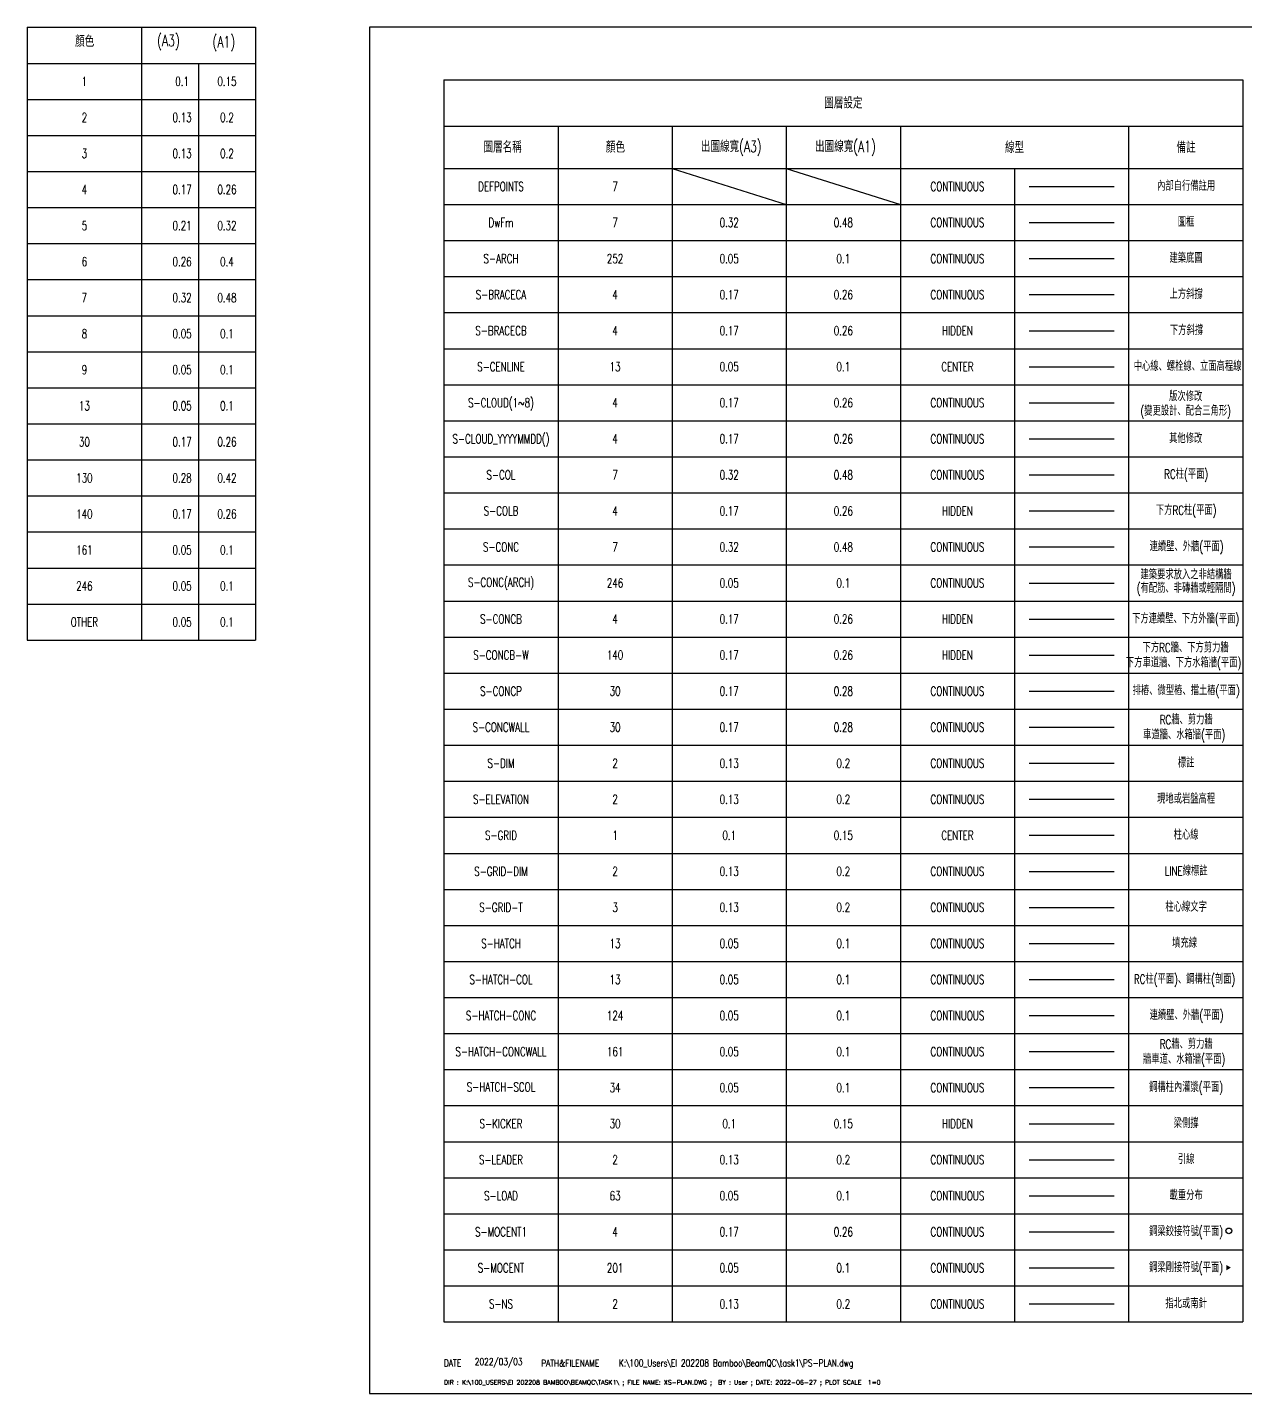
# Model space of a CAD drawing. Header units: millimetres. Extents: x -3377 to 119122, y -22007 to 15479.
# Drawn here: x -1830 to -1295, y 7760 to 8360 of the extents above; entities that cross this region are included whole.
import ezdxf
from ezdxf.enums import TextEntityAlignment as Align

# ---------------------------------------------------------------- set-up
doc = ezdxf.new("R2010")
doc.units = ezdxf.units.MM
doc.header["$LTSCALE"] = 150
doc.header["$MEASUREMENT"] = 0
doc.linetypes.add('CENTER', pattern=[2, 1.25, -0.25, 0.25, -0.25])
doc.linetypes.add('HIDDEN', pattern=[0.375, 0.25, -0.125])
doc.layers.get('0').update_dxf_attribs({"plot": 0})
for name, color, linetype in [('A-TITLE', 1, 'Continuous'), ('DMARK', 3, 'Continuous'), ('DwFm', 7, 'Continuous'), ('S-BRACECA', 4, 'Continuous'), ('S-BRACECB', 4, 'HIDDEN'), ('S-CENLINE', 13, 'CENTER'), ('S-CLOUD', 4, 'Continuous'), ('S-COL', 7, 'Continuous'), ('S-COLB', 4, 'HIDDEN'), ('S-CONC', 7, 'Continuous'), ('S-CONC(ARCH)', 246, 'Continuous'), ('S-CONCB', 4, 'HIDDEN'), ('S-CONCB-W', 140, 'HIDDEN'), ('S-CONCP', 30, 'Continuous'), ('S-CONCWALL', 30, 'Continuous'), ('S-DIM', 2, 'Continuous'), ('S-ELEVATION', 2, 'Continuous'), ('S-GRID', 1, 'CENTER'), ('S-GRID-DIM', 2, 'Continuous'), ('S-GRID-T', 3, 'Continuous'), ('S-HATCH', 13, 'Continuous'), ('S-HATCH-COL', 13, 'Continuous'), ('S-HATCH-CONC', 124, 'Continuous'), ('S-HATCH-CONCWALL', 161, 'Continuous'), ('S-HATCH-SCOL', 34, 'Continuous'), ('S-KICKER', 30, 'HIDDEN'), ('S-LEADER', 2, 'Continuous'), ('S-LOAD', 63, 'Continuous'), ('S-MOCENT1', 4, 'Continuous'), ('s-mocnet', 201, 'Continuous'), ('S-MOCNET1', 4, 'Continuous'), ('S-NS', 2, 'Continuous')]:
    doc.layers.add(name, color=color, linetype=linetype)
doc.layers.add('S-ARCH', color=252, linetype='Continuous', plot=False)
doc.styles.add('CS4', font='romans.shx', dxfattribs={"width": 0.7, "height": 45, "bigfont": 'lsp.shx'})
doc.styles.add('DMARK', font='romans.shx', dxfattribs={"height": 2, "bigfont": 'chineset.shx'})
doc.styles.add('LSP', font='SIMPLEX.shx', dxfattribs={"width": 0.8, "bigfont": 'lsp.shx'})

# ---------------------------------------------------------------- blocks, each defined once
blk = doc.blocks.new('QW1')
at = {"layer": 's-mocnet'}
blk.add_solid([(204, 0), (0, -118), (0, 118)], dxfattribs=at)
blk = doc.blocks.new('QW3a')
at = {"layer": 'S-MOCNET1'}
blk.add_circle((-100, 0), 100, dxfattribs=at)

msp = doc.modelspace()

# ---------------------------------------------------------------- linework, layer by layer
for p, q in [((-1830.23, 8360.14), (-1830.23, 8344.31)), ((-1830.23, 8360.14), (-1780.11, 8360.14)), ((-1780.11, 8360.14), (-1780.11, 8344.31)), ((-1780.11, 8360.14), (-1755.06, 8360.14)), ((-1755.06, 8360.14), (-1730, 8360.14)), ((-1730, 8360.14), (-1730, 8344.31)), ((-1830.23, 8344.31), (-1780.11, 8344.31)), ((-1830.23, 8344.31), (-1830.23, 8328.48)), ((-1780.11, 8344.31), (-1755.06, 8344.31)), ((-1780.11, 8344.31), (-1780.11, 8328.48)), ((-1755.06, 8344.31), (-1730, 8344.31)), ((-1755.06, 8344.31), (-1755.06, 8091.05)), ((-1755.06, 8344.31), (-1755.06, 8091.05)), ((-1730, 8344.31), (-1730, 8328.48)), ((-1647.27, 8337.12), (-1296.47, 8337.12)), ((-1647.27, 8337.12), (-1647.27, 7791.64)), ((-1296.47, 8337.12), (-1296.47, 7791.64)), ((-1830.23, 8328.48), (-1830.23, 8312.65)), ((-1830.23, 8328.48), (-1780.11, 8328.48)), ((-1780.11, 8328.48), (-1780.11, 8312.65)), ((-1780.11, 8328.48), (-1755.06, 8328.48)), ((-1755.06, 8328.48), (-1730, 8328.48)), ((-1730, 8328.48), (-1730, 8312.65)), ((-1647.27, 8316.79), (-1296.47, 8316.79)), ((-1597.16, 8316.79), (-1597.16, 7791.64)), ((-1547.04, 8316.79), (-1547.04, 7791.64)), ((-1496.93, 8316.79), (-1496.93, 7791.64)), ((-1446.81, 8316.79), (-1446.81, 7791.64)), ((-1346.58, 8316.79), (-1346.58, 7791.64)), ((-1830.23, 8312.65), (-1780.11, 8312.65)), ((-1830.23, 8312.65), (-1830.23, 8296.82)), ((-1780.11, 8312.65), (-1755.06, 8312.65)), ((-1780.11, 8312.65), (-1780.11, 8296.82)), ((-1755.06, 8312.65), (-1730, 8312.65)), ((-1730, 8312.65), (-1730, 8296.82)), ((-1647.27, 8298.16), (-1296.47, 8298.16)), ((-1547.04, 8298.16), (-1496.93, 8282.33)), ((-1496.93, 8298.16), (-1446.81, 8282.33)), ((-1396.7, 8298.16), (-1396.7, 7791.64)), ((-1830.23, 8296.82), (-1780.11, 8296.82)), ((-1830.23, 8296.82), (-1830.23, 8280.99)), ((-1780.11, 8296.82), (-1755.06, 8296.82)), ((-1780.11, 8296.82), (-1780.11, 8280.99)), ((-1755.06, 8296.82), (-1730, 8296.82)), ((-1730, 8296.82), (-1730, 8280.99)), ((-1390.3, 8290.24), (-1352.98, 8290.24)), ((-1830.23, 8280.99), (-1780.11, 8280.99)), ((-1830.23, 8280.99), (-1830.23, 8265.16)), ((-1780.11, 8280.99), (-1755.06, 8280.99)), ((-1780.11, 8280.99), (-1780.11, 8265.16)), ((-1755.06, 8280.99), (-1730, 8280.99)), ((-1730, 8280.99), (-1730, 8265.16)), ((-1647.27, 8282.33), (-1296.47, 8282.33)), ((-1830.23, 8265.16), (-1780.11, 8265.16)), ((-1830.23, 8265.16), (-1830.23, 8249.33)), ((-1780.11, 8265.16), (-1755.06, 8265.16)), ((-1780.11, 8265.16), (-1780.11, 8249.33)), ((-1755.06, 8265.16), (-1730, 8265.16)), ((-1730, 8265.16), (-1730, 8249.33)), ((-1647.27, 8266.5), (-1296.47, 8266.5)), ((-1647.27, 8250.67), (-1296.47, 8250.67)), ((-1830.23, 8249.33), (-1780.11, 8249.33)), ((-1830.23, 8249.33), (-1830.23, 8233.51)), ((-1780.11, 8249.33), (-1755.06, 8249.33)), ((-1780.11, 8249.33), (-1780.11, 8233.51)), ((-1755.06, 8249.33), (-1730, 8249.33)), ((-1730, 8249.33), (-1730, 8233.51)), ((-1830.23, 8233.51), (-1780.11, 8233.51)), ((-1830.23, 8233.51), (-1830.23, 8217.68)), ((-1780.11, 8233.51), (-1755.06, 8233.51)), ((-1780.11, 8233.51), (-1780.11, 8217.68)), ((-1755.06, 8233.51), (-1730, 8233.51)), ((-1730, 8233.51), (-1730, 8217.68)), ((-1647.27, 8234.84), (-1296.47, 8234.84)), ((-1830.23, 8217.68), (-1780.11, 8217.68)), ((-1830.23, 8217.68), (-1830.23, 8201.85)), ((-1780.11, 8217.68), (-1755.06, 8217.68)), ((-1780.11, 8217.68), (-1780.11, 8201.85)), ((-1755.06, 8217.68), (-1730, 8217.68)), ((-1730, 8217.68), (-1730, 8201.85)), ((-1647.27, 8219.01), (-1296.47, 8219.01)), ((-1647.27, 8203.18), (-1296.47, 8203.18)), ((-1830.23, 8201.85), (-1780.11, 8201.85)), ((-1830.23, 8201.85), (-1830.23, 8186.02)), ((-1780.11, 8201.85), (-1755.06, 8201.85)), ((-1780.11, 8201.85), (-1780.11, 8186.02)), ((-1755.06, 8201.85), (-1730, 8201.85)), ((-1730, 8201.85), (-1730, 8186.02)), ((-1830.23, 8186.02), (-1780.11, 8186.02)), ((-1830.23, 8186.02), (-1830.23, 8122.7)), ((-1780.11, 8186.02), (-1755.06, 8186.02)), ((-1780.11, 8186.02), (-1780.11, 8122.7)), ((-1755.06, 8186.02), (-1730, 8186.02)), ((-1730, 8186.02), (-1730, 8122.7)), ((-1647.27, 8187.35), (-1296.47, 8187.35)), ((-1830.23, 8170.19), (-1780.11, 8170.19)), ((-1780.11, 8170.19), (-1755.06, 8170.19)), ((-1755.06, 8170.19), (-1730, 8170.19)), ((-1647.27, 8171.53), (-1296.47, 8171.53)), ((-1830.23, 8154.36), (-1780.11, 8154.36)), ((-1780.11, 8154.36), (-1755.06, 8154.36)), ((-1755.06, 8154.36), (-1730, 8154.36)), ((-1647.27, 8155.7), (-1296.47, 8155.7)), ((-1830.23, 8138.53), (-1780.11, 8138.53)), ((-1830.23, 8138.53), (-1830.23, 8106.88)), ((-1780.11, 8138.53), (-1755.06, 8138.53)), ((-1780.11, 8138.53), (-1780.11, 8106.88)), ((-1755.06, 8138.53), (-1730, 8138.53)), ((-1730, 8138.53), (-1730, 8106.88)), ((-1647.27, 8139.87), (-1296.47, 8139.87)), ((-1647.27, 8124.04), (-1296.47, 8124.04)), ((-1830.23, 8122.7), (-1780.11, 8122.7)), ((-1830.23, 8122.7), (-1830.23, 8106.88)), ((-1780.11, 8122.7), (-1755.06, 8122.7)), ((-1780.11, 8122.7), (-1780.11, 8106.88)), ((-1755.06, 8122.7), (-1730, 8122.7)), ((-1730, 8122.7), (-1730, 8106.88)), ((-1830.23, 8106.88), (-1780.11, 8106.88)), ((-1830.23, 8106.88), (-1780.11, 8106.88)), ((-1830.23, 8106.88), (-1830.23, 8091.05)), ((-1830.23, 8106.88), (-1780.11, 8106.88)), ((-1780.11, 8106.88), (-1755.06, 8106.88)), ((-1780.11, 8106.88), (-1755.06, 8106.88)), ((-1780.11, 8106.88), (-1780.11, 8091.05)), ((-1780.11, 8106.88), (-1755.06, 8106.88)), ((-1755.06, 8106.88), (-1730, 8106.88)), ((-1755.06, 8106.88), (-1730, 8106.88)), ((-1755.06, 8106.88), (-1730, 8106.88)), ((-1730, 8106.88), (-1730, 8091.05)), ((-1647.27, 8108.21), (-1296.47, 8108.21)), ((-1830.23, 8091.05), (-1780.11, 8091.05)), ((-1780.11, 8091.05), (-1755.06, 8091.05)), ((-1755.06, 8091.05), (-1730, 8091.05)), ((-1647.27, 8092.38), (-1296.47, 8092.38)), ((-1647.27, 8076.55), (-1296.47, 8076.55)), ((-1647.27, 8060.72), (-1296.47, 8060.72)), ((-1647.27, 8044.9), (-1296.47, 8044.9)), ((-1647.27, 8029.07), (-1296.47, 8029.07)), ((-1647.27, 8013.24), (-1296.47, 8013.24)), ((-1647.27, 7997.41), (-1296.47, 7997.41)), ((-1647.27, 7981.58), (-1296.47, 7981.58)), ((-1647.27, 7965.75), (-1296.47, 7965.75)), ((-1647.27, 7949.92), (-1296.47, 7949.92)), ((-1647.27, 7934.09), (-1296.47, 7934.09)), ((-1647.27, 7918.27), (-1296.47, 7918.27)), ((-1647.27, 7902.44), (-1296.47, 7902.44)), ((-1647.27, 7886.61), (-1296.47, 7886.61)), ((-1647.27, 7870.78), (-1296.47, 7870.78)), ((-1647.27, 7854.95), (-1296.47, 7854.95)), ((-1647.27, 7839.12), (-1296.47, 7839.12)), ((-1647.27, 7823.29), (-1296.47, 7823.29)), ((-1647.27, 7807.46), (-1296.47, 7807.46)), ((-1647.27, 7791.64), (-1296.47, 7791.64))]:
    msp.add_line(p, q)
at = {"layer": 'DEFPOINTS'}
msp.add_lwpolyline([(-1680, 7760.14), (-840, 7760.14), (-840, 8360.14), (-1680, 8360.14)], close=True, dxfattribs=at)
at = {"layer": 'DwFm'}
msp.add_line((-1390.3, 8274.41), (-1352.98, 8274.41), dxfattribs=at)
at = {"layer": 'S-ARCH'}
msp.add_line((-1390.3, 8258.58), (-1352.98, 8258.58), dxfattribs=at)
at = {"layer": 'S-BRACECA'}
msp.add_line((-1390.3, 8242.75), (-1352.98, 8242.75), dxfattribs=at)
at = {"layer": 'S-BRACECB'}
msp.add_line((-1390.3, 8226.93), (-1352.98, 8226.93), dxfattribs=at)
at = {"layer": 'S-CENLINE'}
msp.add_line((-1390.3, 8211.1), (-1352.98, 8211.1), dxfattribs=at)
at = {"layer": 'S-CLOUD'}
for p, q in [((-1390.3, 8195.27), (-1352.98, 8195.27)), ((-1390.3, 8179.44), (-1352.98, 8179.44))]:
    msp.add_line(p, q, dxfattribs=at)
at = {"layer": 'S-COL'}
msp.add_line((-1390.3, 8163.61), (-1352.98, 8163.61), dxfattribs=at)
at = {"layer": 'S-COLB'}
msp.add_line((-1390.3, 8147.78), (-1352.98, 8147.78), dxfattribs=at)
at = {"layer": 'S-CONC'}
msp.add_line((-1390.3, 8131.95), (-1352.98, 8131.95), dxfattribs=at)
at = {"layer": 'S-CONC(ARCH)'}
msp.add_line((-1390.3, 8116.12), (-1352.98, 8116.12), dxfattribs=at)
at = {"layer": 'S-CONCB'}
msp.add_line((-1390.3, 8100.3), (-1352.98, 8100.3), dxfattribs=at)
at = {"layer": 'S-CONCB-W'}
msp.add_line((-1390.3, 8084.47), (-1352.98, 8084.47), dxfattribs=at)
at = {"layer": 'S-CONCP'}
msp.add_line((-1390.3, 8068.64), (-1352.98, 8068.64), dxfattribs=at)
at = {"layer": 'S-CONCWALL'}
msp.add_line((-1390.3, 8052.81), (-1352.98, 8052.81), dxfattribs=at)
at = {"layer": 'S-DIM'}
msp.add_line((-1390.3, 8036.98), (-1352.98, 8036.98), dxfattribs=at)
at = {"layer": 'S-ELEVATION'}
msp.add_line((-1390.3, 8021.15), (-1352.98, 8021.15), dxfattribs=at)
at = {"layer": 'S-GRID'}
msp.add_line((-1390.3, 8005.32), (-1352.98, 8005.32), dxfattribs=at)
at = {"layer": 'S-GRID-DIM'}
msp.add_line((-1390.3, 7989.49), (-1352.98, 7989.49), dxfattribs=at)
at = {"layer": 'S-GRID-T'}
msp.add_line((-1390.3, 7973.67), (-1352.98, 7973.67), dxfattribs=at)
at = {"layer": 'S-HATCH'}
msp.add_line((-1390.3, 7957.84), (-1352.98, 7957.84), dxfattribs=at)
at = {"layer": 'S-HATCH-COL'}
msp.add_line((-1390.3, 7942.01), (-1352.98, 7942.01), dxfattribs=at)
at = {"layer": 'S-HATCH-CONC', "color": 124}
msp.add_line((-1390.3, 7926.18), (-1352.98, 7926.18), dxfattribs=at)
at = {"layer": 'S-HATCH-CONCWALL'}
msp.add_line((-1390.3, 7910.35), (-1352.98, 7910.35), dxfattribs=at)
at = {"layer": 'S-HATCH-SCOL'}
msp.add_line((-1390.3, 7894.52), (-1352.98, 7894.52), dxfattribs=at)
at = {"layer": 'S-KICKER'}
msp.add_line((-1390.3, 7878.69), (-1352.98, 7878.69), dxfattribs=at)
at = {"layer": 'S-LEADER'}
msp.add_line((-1390.3, 7862.86), (-1352.98, 7862.86), dxfattribs=at)
at = {"layer": 'S-LOAD'}
msp.add_line((-1390.3, 7847.04), (-1352.98, 7847.04), dxfattribs=at)
at = {"layer": 'S-MOCENT1'}
msp.add_line((-1390.3, 7831.21), (-1352.98, 7831.21), dxfattribs=at)
at = {"layer": 's-mocnet'}
msp.add_line((-1390.3, 7815.38), (-1352.98, 7815.38), dxfattribs=at)
at = {"layer": 'S-NS'}
msp.add_line((-1390.3, 7799.55), (-1352.98, 7799.55), dxfattribs=at)

# ---------------------------------------------------------------- block references
at = {"layer": 'S-MOCENT1', "xscale": 0.01250000000004547, "yscale": 0.01250000000004547, "zscale": 0.01250000000004547}
msp.add_blockref('QW3a', (-1301.32, 7831.62), dxfattribs=at)
at = {"layer": 's-mocnet', "xscale": 0.009999999999990905, "yscale": 0.009999999999990905, "zscale": 0.009999999999990905}
msp.add_blockref('QW1', (-1303.68, 7815.47), dxfattribs=at)

# ---------------------------------------------------------------- texts
at = {"style": 'CS4', "width": 0.7}
for s, height, p in [('顏色', 5, (-1805.02, 8354.05)), ('(A3)', 5, (-1768.24, 8354.3)), ('(A1)', 5, (-1743.93, 8353.8)), ('圖層設定', 5, (-1471.87, 8326.96)), ('圖層名稱', 5, (-1621.49, 8307.57)), ('顏色', 5, (-1571.94, 8307.58)), ('出圖線寬(A3)', 5, (-1521.07, 8307.83)), ('出圖線寬(A1)', 5, (-1470.95, 8307.83)), ('線型', 5, (-1396.65, 8307.44)), ('備註', 5, (-1321.37, 8307.44)), ('DEFPOINTS', 4, (-1622.21, 8290.24)), ('7', 4, (-1572.1, 8290.24)), ('CONTINUOUS', 4, (-1421.76, 8290.24)), ('內部自行備註用', 4, (-1321.33, 8290.4)), ('7', 4, (-1805.17, 8241.42)), ('0.32', 4, (-1762.26, 8241.42)), ('0.48', 4, (-1742.56, 8241.42)), ('OTHER', 4, (-1805.17, 8098.96)), ('0.05', 4, (-1762.26, 8098.96)), ('0.1', 4, (-1742.56, 8098.96))]:
    msp.add_text(s, height=height, dxfattribs=at).set_placement(p, align=Align.MIDDLE_CENTER)
at = {"color": 1, "style": 'CS4', "width": 0.7}
for s, p in [('1', (-1805.17, 8336.39)), ('0.1', (-1762.26, 8336.39)), ('0.15', (-1742.56, 8336.39)), ('0.2', (-1742.56, 8320.56)), ('0.2', (-1742.56, 8304.73)), ('0.26', (-1742.56, 8288.91))]:
    msp.add_text(s, height=4, dxfattribs=at).set_placement(p, align=Align.MIDDLE_CENTER)
at = {"color": 2, "style": 'CS4', "width": 0.7}
for s, p in [('2', (-1805.17, 8320.56)), ('0.13', (-1762.26, 8320.56))]:
    msp.add_text(s, height=4, dxfattribs=at).set_placement(p, align=Align.MIDDLE_CENTER)
at = {"color": 3, "style": 'CS4', "width": 0.7}
for s, p in [('3', (-1805.17, 8304.73)), ('0.13', (-1762.26, 8304.73))]:
    msp.add_text(s, height=4, dxfattribs=at).set_placement(p, align=Align.MIDDLE_CENTER)
at = {"color": 4, "style": 'CS4', "width": 0.7}
for s, p in [('4', (-1805.17, 8288.91)), ('0.17', (-1762.26, 8288.91))]:
    msp.add_text(s, height=4, dxfattribs=at).set_placement(p, align=Align.MIDDLE_CENTER)
at = {"color": 5, "style": 'CS4', "width": 0.7}
for s, p in [('5', (-1805.17, 8273.08)), ('0.21', (-1762.26, 8273.08)), ('0.32', (-1742.56, 8273.08))]:
    msp.add_text(s, height=4, dxfattribs=at).set_placement(p, align=Align.MIDDLE_CENTER)
at = {"color": 6, "style": 'CS4', "width": 0.7}
for s, p in [('6', (-1805.17, 8257.25)), ('0.26', (-1762.26, 8257.25)), ('0.4', (-1742.56, 8257.25))]:
    msp.add_text(s, height=4, dxfattribs=at).set_placement(p, align=Align.MIDDLE_CENTER)
at = {"color": 8, "style": 'CS4', "width": 0.7}
for s, p in [('8', (-1805.17, 8225.59)), ('0.05', (-1762.26, 8225.59)), ('0.1', (-1742.56, 8225.59))]:
    msp.add_text(s, height=4, dxfattribs=at).set_placement(p, align=Align.MIDDLE_CENTER)
at = {"color": 9, "style": 'CS4', "width": 0.7}
for s, p in [('9', (-1805.17, 8209.76)), ('0.05', (-1762.26, 8209.76)), ('0.1', (-1742.56, 8209.76))]:
    msp.add_text(s, height=4, dxfattribs=at).set_placement(p, align=Align.MIDDLE_CENTER)
at = {"color": 13, "style": 'CS4', "width": 0.7}
for s, p in [('13', (-1805.17, 8193.93)), ('0.05', (-1762.26, 8193.93)), ('0.1', (-1742.56, 8193.93))]:
    msp.add_text(s, height=4, dxfattribs=at).set_placement(p, align=Align.MIDDLE_CENTER)
at = {"color": 30, "style": 'CS4', "width": 0.7}
for s, p in [('30', (-1805.17, 8178.1)), ('0.17', (-1762.26, 8178.1)), ('0.26', (-1742.56, 8178.1))]:
    msp.add_text(s, height=4, dxfattribs=at).set_placement(p, align=Align.MIDDLE_CENTER)
at = {"color": 130, "style": 'CS4', "width": 0.7}
for s, p in [('130', (-1805.17, 8162.28)), ('0.28', (-1762.26, 8162.28)), ('0.42', (-1742.56, 8162.28))]:
    msp.add_text(s, height=4, dxfattribs=at).set_placement(p, align=Align.MIDDLE_CENTER)
at = {"color": 140, "style": 'CS4', "width": 0.7}
for s, p in [('140', (-1805.17, 8146.45)), ('0.17', (-1762.26, 8146.45)), ('0.26', (-1742.56, 8146.45))]:
    msp.add_text(s, height=4, dxfattribs=at).set_placement(p, align=Align.MIDDLE_CENTER)
at = {"color": 161, "style": 'CS4', "width": 0.7}
for s, p in [('161', (-1805.17, 8130.62)), ('0.05', (-1762.26, 8130.62)), ('0.1', (-1742.56, 8130.62))]:
    msp.add_text(s, height=4, dxfattribs=at).set_placement(p, align=Align.MIDDLE_CENTER)
at = {"color": 246, "style": 'CS4', "width": 0.7}
for s, p in [('246', (-1805.17, 8114.79)), ('0.05', (-1762.26, 8114.79)), ('0.1', (-1742.56, 8114.79))]:
    msp.add_text(s, height=4, dxfattribs=at).set_placement(p, align=Align.MIDDLE_CENTER)
at = {"layer": 'A-TITLE', "color": 3, "style": 'LSP', "width": 0.8}
for s, p in [('DATE', (-1647.27, 7772.11)), ('PATH&FILENAME', (-1604.58, 7772.03))]:
    msp.add_text(s, height=3, dxfattribs=at).set_placement(p)
at = {"layer": 'A-TITLE', "color": 3, "char_height": 3, "attachment_point": 1, "style": 'LSP'}
for s, insert in [('2022/03/03', (-1633.72, 7775.66)), ('K:\\\\100_Users\\\\EI 202208 Bamboo\\\\BeamQC\\\\task1\\\\XS-PLAN.dwg', (-1570.45, 7775.12))]:
    msp.add_mtext(s, dxfattribs=dict(at, insert=insert))
at = {"layer": 'DMARK', "style": 'DMARK'}
msp.add_text('DIR : K:\\100_USERS\\EI 202208 BAMBOO\\BEAMQC\\TASK1\\ ; FILE NAME: XS-PLAN.DWG ;  BY : User ; DATE: 2022-06-27 ; PLOT SCALE  1=0', height=2, dxfattribs=at).set_placement((-1647.27, 7764.11))
at = {"layer": 'DwFm', "style": 'CS4', "width": 0.7}
for s, p in [('DwFm', (-1622.21, 8274.41)), ('7', (-1572.1, 8274.41)), ('0.32', (-1521.99, 8274.41)), ('0.48', (-1471.87, 8274.41)), ('CONTINUOUS', (-1421.76, 8274.41)), ('圖框', (-1321.33, 8274.57))]:
    msp.add_text(s, height=4, dxfattribs=at).set_placement(p, align=Align.MIDDLE_CENTER)
at = {"layer": 'S-ARCH', "style": 'CS4', "width": 0.7}
for s, p in [('S-ARCH', (-1622.21, 8258.58)), ('252', (-1572.1, 8258.58)), ('0.05', (-1521.99, 8258.58)), ('0.1', (-1471.87, 8258.58)), ('CONTINUOUS', (-1421.76, 8258.58)), ('建築底圖', (-1321.33, 8258.74))]:
    msp.add_text(s, height=4, dxfattribs=at).set_placement(p, align=Align.MIDDLE_CENTER)
at = {"layer": 'S-BRACECA', "style": 'CS4', "width": 0.7}
for s, p in [('S-BRACECA', (-1622.21, 8242.75)), ('4', (-1572.1, 8242.75)), ('0.17', (-1521.99, 8242.75)), ('0.26', (-1471.87, 8242.75)), ('CONTINUOUS', (-1421.76, 8242.75)), ('上方斜撐', (-1321.33, 8242.91))]:
    msp.add_text(s, height=4, dxfattribs=at).set_placement(p, align=Align.MIDDLE_CENTER)
at = {"layer": 'S-BRACECB', "style": 'CS4', "width": 0.7}
for s, p in [('S-BRACECB', (-1622.21, 8226.93)), ('4', (-1572.1, 8226.93)), ('0.17', (-1521.99, 8226.93)), ('0.26', (-1471.87, 8226.93)), ('HIDDEN', (-1421.76, 8226.93)), ('下方斜撐', (-1321.16, 8227.08))]:
    msp.add_text(s, height=4, dxfattribs=at).set_placement(p, align=Align.MIDDLE_CENTER)
at = {"layer": 'S-CENLINE', "style": 'CS4', "width": 0.7}
for s, p in [('S-CENLINE', (-1622.21, 8211.1)), ('13', (-1572.1, 8211.1)), ('0.05', (-1521.99, 8211.1)), ('0.1', (-1471.87, 8211.1)), ('CENTER', (-1421.76, 8211.1)), ('中心線、螺栓線、立面高程線', (-1320.68, 8211.28))]:
    msp.add_text(s, height=4, dxfattribs=at).set_placement(p, align=Align.MIDDLE_CENTER)
at = {"layer": 'S-CLOUD', "style": 'CS4', "width": 0.7}
for s, p in [('S-CLOUD(1~8)', (-1622.21, 8195.27)), ('4', (-1572.1, 8195.27)), ('0.17', (-1521.99, 8195.27)), ('0.26', (-1471.87, 8195.27)), ('CONTINUOUS', (-1421.76, 8195.27)), ('版次修改', (-1321.51, 8198.03)), ('(變更設計、配合三角形)', (-1321.51, 8191.67)), ('S-CLOUD_YYYYMMDD()', (-1622.21, 8179.44)), ('4', (-1572.1, 8179.44)), ('0.17', (-1521.99, 8179.44)), ('0.26', (-1471.87, 8179.44)), ('CONTINUOUS', (-1421.76, 8179.44)), ('其他修改', (-1321.51, 8179.58))]:
    msp.add_text(s, height=4, dxfattribs=at).set_placement(p, align=Align.MIDDLE_CENTER)
at = {"layer": 'S-COL', "style": 'CS4', "width": 0.7}
for s, p in [('RC柱(平面)', (-1321.28, 8163.9)), ('S-COL', (-1622.21, 8163.61)), ('7', (-1572.1, 8163.61)), ('0.32', (-1521.99, 8163.61)), ('0.48', (-1471.87, 8163.61)), ('CONTINUOUS', (-1421.76, 8163.61))]:
    msp.add_text(s, height=4, dxfattribs=at).set_placement(p, align=Align.MIDDLE_CENTER)
at = {"layer": 'S-COLB', "style": 'CS4', "width": 0.7}
for s, p in [('S-COLB', (-1622.21, 8147.78)), ('4', (-1572.1, 8147.78)), ('0.17', (-1521.99, 8147.78)), ('0.26', (-1471.87, 8147.78)), ('HIDDEN', (-1421.76, 8147.78)), ('下方RC柱(平面)', (-1321.28, 8148.07))]:
    msp.add_text(s, height=4, dxfattribs=at).set_placement(p, align=Align.MIDDLE_CENTER)
at = {"layer": 'S-CONC', "style": 'CS4', "width": 0.7}
for s, p in [('S-CONC', (-1622.21, 8131.95)), ('7', (-1572.1, 8131.95)), ('0.32', (-1521.99, 8131.95)), ('0.48', (-1471.87, 8131.95)), ('CONTINUOUS', (-1421.76, 8131.95)), ('連續壁、外牆(平面)', (-1321.11, 8132.11))]:
    msp.add_text(s, height=4, dxfattribs=at).set_placement(p, align=Align.MIDDLE_CENTER)
at = {"layer": 'S-CONC(ARCH)', "style": 'CS4', "width": 0.7}
for s, p in [('S-CONC(ARCH)', (-1622.21, 8116.41)), ('246', (-1572.1, 8116.12)), ('0.05', (-1521.99, 8116.12)), ('0.1', (-1471.87, 8116.12)), ('CONTINUOUS', (-1421.76, 8116.12)), ('建築要求放入之非結構牆', (-1321.33, 8119.78)), ('(有配筋、非磚牆或輕隔間)', (-1321.33, 8113.85))]:
    msp.add_text(s, height=4, dxfattribs=at).set_placement(p, align=Align.MIDDLE_CENTER)
at = {"layer": 'S-CONCB', "style": 'CS4', "width": 0.7}
for s, p in [('S-CONCB', (-1622.21, 8100.3)), ('4', (-1572.1, 8100.3)), ('0.17', (-1521.99, 8100.3)), ('0.26', (-1471.87, 8100.3)), ('HIDDEN', (-1421.76, 8100.3)), ('下方連續壁、下方外牆(平面)', (-1321.53, 8100.45))]:
    msp.add_text(s, height=4, dxfattribs=at).set_placement(p, align=Align.MIDDLE_CENTER)
at = {"layer": 'S-CONCB-W', "style": 'CS4', "width": 0.7}
for s, p in [('下方RC牆、下方剪力牆', (-1321.53, 8087.73)), ('S-CONCB-W', (-1622.21, 8084.47)), ('140', (-1572.1, 8084.47)), ('0.17', (-1521.99, 8084.47)), ('0.26', (-1471.87, 8084.47)), ('HIDDEN', (-1421.76, 8084.47)), ('下方車道牆、下方水箱牆(平面)', (-1322.41, 8081.14))]:
    msp.add_text(s, height=4, dxfattribs=at).set_placement(p, align=Align.MIDDLE_CENTER)
at = {"layer": 'S-CONCP', "style": 'CS4', "width": 0.7}
for s, p in [('S-CONCP', (-1622.21, 8068.64)), ('30', (-1572.1, 8068.64)), ('0.17', (-1521.99, 8068.64)), ('0.28', (-1471.87, 8068.64)), ('CONTINUOUS', (-1421.76, 8068.64)), ('排樁、微型樁、擋土樁(平面)', (-1321.28, 8068.92))]:
    msp.add_text(s, height=4, dxfattribs=at).set_placement(p, align=Align.MIDDLE_CENTER)
at = {"layer": 'S-CONCWALL', "style": 'CS4', "width": 0.7}
for s, p in [('RC牆、剪力牆', (-1321.28, 8056.08)), ('S-CONCWALL', (-1622.21, 8052.81)), ('30', (-1572.1, 8052.81)), ('0.17', (-1521.99, 8052.81)), ('0.28', (-1471.87, 8052.81)), ('CONTINUOUS', (-1421.76, 8052.81)), ('車道牆、水箱牆(平面)', (-1322.16, 8049.48))]:
    msp.add_text(s, height=4, dxfattribs=at).set_placement(p, align=Align.MIDDLE_CENTER)
at = {"layer": 'S-DIM', "style": 'CS4', "width": 0.7}
for s, p in [('S-DIM', (-1622.21, 8036.98)), ('2', (-1572.1, 8036.98)), ('0.13', (-1521.99, 8036.98)), ('0.2', (-1471.87, 8036.98)), ('CONTINUOUS', (-1421.76, 8036.98)), ('標註', (-1321.33, 8037.14))]:
    msp.add_text(s, height=4, dxfattribs=at).set_placement(p, align=Align.MIDDLE_CENTER)
at = {"layer": 'S-ELEVATION', "style": 'CS4', "width": 0.7}
for s, p in [('S-ELEVATION', (-1622.21, 8021.15)), ('2', (-1572.1, 8021.15)), ('0.13', (-1521.99, 8021.15)), ('0.2', (-1471.87, 8021.15)), ('CONTINUOUS', (-1421.76, 8021.15)), ('現地或岩盤高程', (-1321.33, 8021.31))]:
    msp.add_text(s, height=4, dxfattribs=at).set_placement(p, align=Align.MIDDLE_CENTER)
at = {"layer": 'S-GRID', "style": 'CS4', "width": 0.7}
for s, p in [('S-GRID', (-1622.21, 8005.32)), ('1', (-1572.1, 8005.32)), ('0.1', (-1521.99, 8005.32)), ('0.15', (-1471.87, 8005.32)), ('CENTER', (-1421.76, 8005.32)), ('柱心線', (-1321.33, 8005.48))]:
    msp.add_text(s, height=4, dxfattribs=at).set_placement(p, align=Align.MIDDLE_CENTER)
at = {"layer": 'S-GRID-DIM', "style": 'CS4', "width": 0.7}
for s, p in [('LINE線標註', (-1321.33, 7989.65)), ('S-GRID-DIM', (-1622.21, 7989.49)), ('2', (-1572.1, 7989.49)), ('0.13', (-1521.99, 7989.49)), ('0.2', (-1471.87, 7989.49)), ('CONTINUOUS', (-1421.76, 7989.49))]:
    msp.add_text(s, height=4, dxfattribs=at).set_placement(p, align=Align.MIDDLE_CENTER)
at = {"layer": 'S-GRID-T', "style": 'CS4', "width": 0.7}
for s, p in [('S-GRID-T', (-1622.21, 7973.67)), ('3', (-1572.1, 7973.67)), ('0.13', (-1521.99, 7973.67)), ('0.2', (-1471.87, 7973.67)), ('CONTINUOUS', (-1421.76, 7973.67)), ('柱心線文字', (-1321.33, 7973.82))]:
    msp.add_text(s, height=4, dxfattribs=at).set_placement(p, align=Align.MIDDLE_CENTER)
at = {"layer": 'S-HATCH', "style": 'CS4', "width": 0.7}
for s, p in [('S-HATCH', (-1622.21, 7957.84)), ('13', (-1572.1, 7957.84)), ('0.05', (-1521.99, 7957.84)), ('0.1', (-1471.87, 7957.84)), ('CONTINUOUS', (-1421.76, 7957.84)), ('填充線', (-1321.99, 7957.99))]:
    msp.add_text(s, height=4, dxfattribs=at).set_placement(p, align=Align.MIDDLE_CENTER)
at = {"layer": 'S-HATCH-COL', "style": 'CS4', "width": 0.7}
for s, p in [('S-HATCH-COL', (-1622.21, 7942.01)), ('13', (-1572.1, 7942.01)), ('0.05', (-1521.99, 7942.01)), ('0.1', (-1471.87, 7942.01)), ('CONTINUOUS', (-1421.76, 7942.01)), ('RC柱(平面)、鋼構柱(剖面)', (-1321.99, 7942.16))]:
    msp.add_text(s, height=4, dxfattribs=at).set_placement(p, align=Align.MIDDLE_CENTER)
at = {"layer": 'S-HATCH-CONC', "color": 124, "style": 'CS4', "width": 0.7}
for s, p in [('S-HATCH-CONC', (-1622.21, 7926.18)), ('124', (-1572.1, 7926.18)), ('0.05', (-1521.99, 7926.18)), ('0.1', (-1471.87, 7926.18)), ('CONTINUOUS', (-1421.76, 7926.18)), ('連續壁、外牆(平面)', (-1321.11, 7926.34))]:
    msp.add_text(s, height=4, dxfattribs=at).set_placement(p, align=Align.MIDDLE_CENTER)
at = {"layer": 'S-HATCH-CONCWALL', "style": 'CS4', "width": 0.7}
for s, p in [('RC牆、剪力牆', (-1321.28, 7913.62)), ('S-HATCH-CONCWALL', (-1622.21, 7910.35)), ('161', (-1572.1, 7910.35)), ('0.05', (-1521.99, 7910.35)), ('0.1', (-1471.87, 7910.35)), ('CONTINUOUS', (-1421.76, 7910.35)), ('牆車道、水箱牆(平面)', (-1322.16, 7907.02))]:
    msp.add_text(s, height=4, dxfattribs=at).set_placement(p, align=Align.MIDDLE_CENTER)
at = {"layer": 'S-HATCH-SCOL', "style": 'CS4', "width": 0.7}
for s, p in [('S-HATCH-SCOL', (-1622.21, 7894.81)), ('34', (-1572.1, 7894.52)), ('0.05', (-1521.99, 7894.52)), ('0.1', (-1471.87, 7894.52)), ('CONTINUOUS', (-1421.76, 7894.52)), ('鋼構柱內灌漿(平面)', (-1321.33, 7894.68))]:
    msp.add_text(s, height=4, dxfattribs=at).set_placement(p, align=Align.MIDDLE_CENTER)
at = {"layer": 'S-KICKER', "style": 'CS4', "width": 0.7}
for s, p in [('S-KICKER', (-1622.21, 7878.69)), ('30', (-1572.1, 7878.69)), ('0.1', (-1521.99, 7878.69)), ('0.15', (-1471.87, 7878.69)), ('HIDDEN', (-1421.76, 7878.69)), ('梁側撐', (-1321.33, 7878.85))]:
    msp.add_text(s, height=4, dxfattribs=at).set_placement(p, align=Align.MIDDLE_CENTER)
at = {"layer": 'S-LEADER', "style": 'CS4', "width": 0.7}
for s, p in [('S-LEADER', (-1622.21, 7862.86)), ('2', (-1572.1, 7862.86)), ('0.13', (-1521.99, 7862.86)), ('0.2', (-1471.87, 7862.86)), ('CONTINUOUS', (-1421.76, 7862.86)), ('引線', (-1321.33, 7863.02))]:
    msp.add_text(s, height=4, dxfattribs=at).set_placement(p, align=Align.MIDDLE_CENTER)
at = {"layer": 'S-LOAD', "style": 'CS4', "width": 0.7}
for s, p in [('S-LOAD', (-1622.21, 7847.04)), ('63', (-1572.1, 7847.04)), ('0.05', (-1521.99, 7847.04)), ('0.1', (-1471.87, 7847.04)), ('CONTINUOUS', (-1421.76, 7847.04)), ('載重分布', (-1321.33, 7847.19))]:
    msp.add_text(s, height=4, dxfattribs=at).set_placement(p, align=Align.MIDDLE_CENTER)
at = {"layer": 'S-MOCENT1', "style": 'CS4', "width": 0.7}
for s, p in [('S-MOCENT1', (-1622.21, 7831.21)), ('4', (-1572.1, 7831.21)), ('0.17', (-1521.99, 7831.21)), ('0.26', (-1471.87, 7831.21)), ('CONTINUOUS', (-1421.76, 7831.21)), ('鋼梁鉸接符號(平面)', (-1321.33, 7831.36))]:
    msp.add_text(s, height=4, dxfattribs=at).set_placement(p, align=Align.MIDDLE_CENTER)
at = {"layer": 's-mocnet', "style": 'CS4', "width": 0.7}
for s, p in [('鋼梁剛接符號(平面)', (-1321.33, 7815.53)), ('S-MOCENT', (-1622.21, 7815.38)), ('201', (-1572.1, 7815.38)), ('0.05', (-1521.99, 7815.38)), ('0.1', (-1471.87, 7815.38)), ('CONTINUOUS', (-1421.76, 7815.38))]:
    msp.add_text(s, height=4, dxfattribs=at).set_placement(p, align=Align.MIDDLE_CENTER)
at = {"layer": 'S-NS', "style": 'CS4', "width": 0.7}
for s, p in [('S-NS', (-1622.21, 7799.55)), ('2', (-1572.1, 7799.55)), ('0.13', (-1521.99, 7799.55)), ('0.2', (-1471.87, 7799.55)), ('CONTINUOUS', (-1421.76, 7799.55)), ('指北或南針', (-1321.33, 7799.7))]:
    msp.add_text(s, height=4, dxfattribs=at).set_placement(p, align=Align.MIDDLE_CENTER)

doc.saveas('drawing.dxf')
